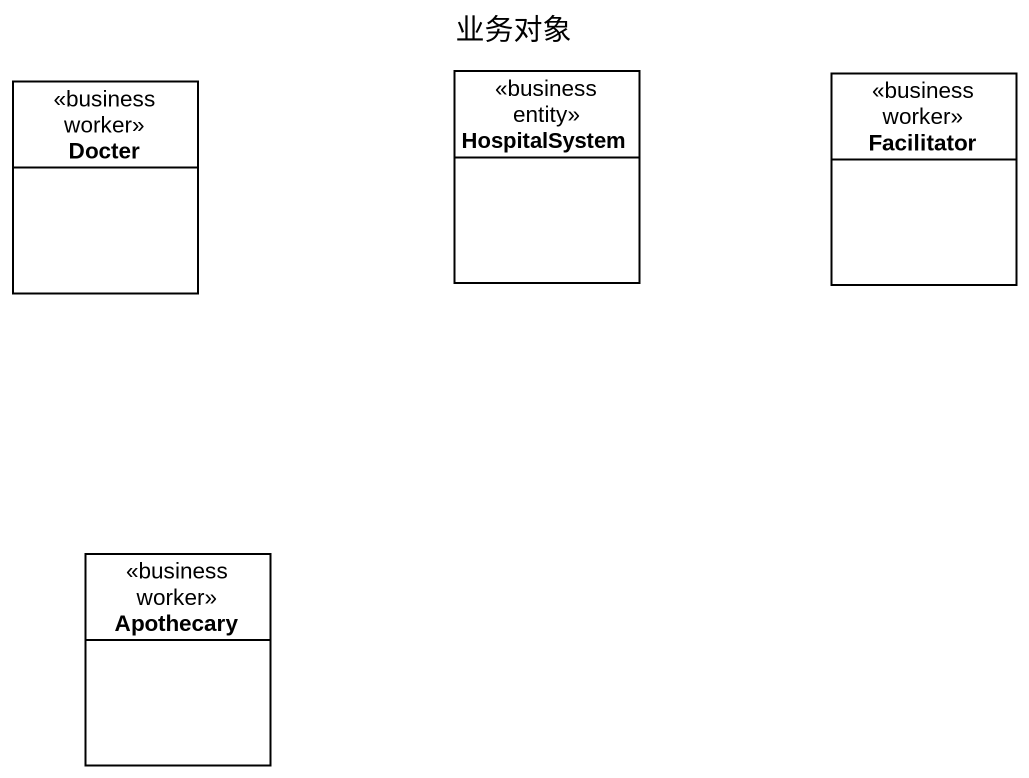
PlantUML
@startuml
title 业务对象
hide circle
hide empty members
class Docter <<business worker>>
class HospitalSystem <<business entity>>
class Facilitator <<business worker>>
class Apothecary <<business worker>>
@enduml
